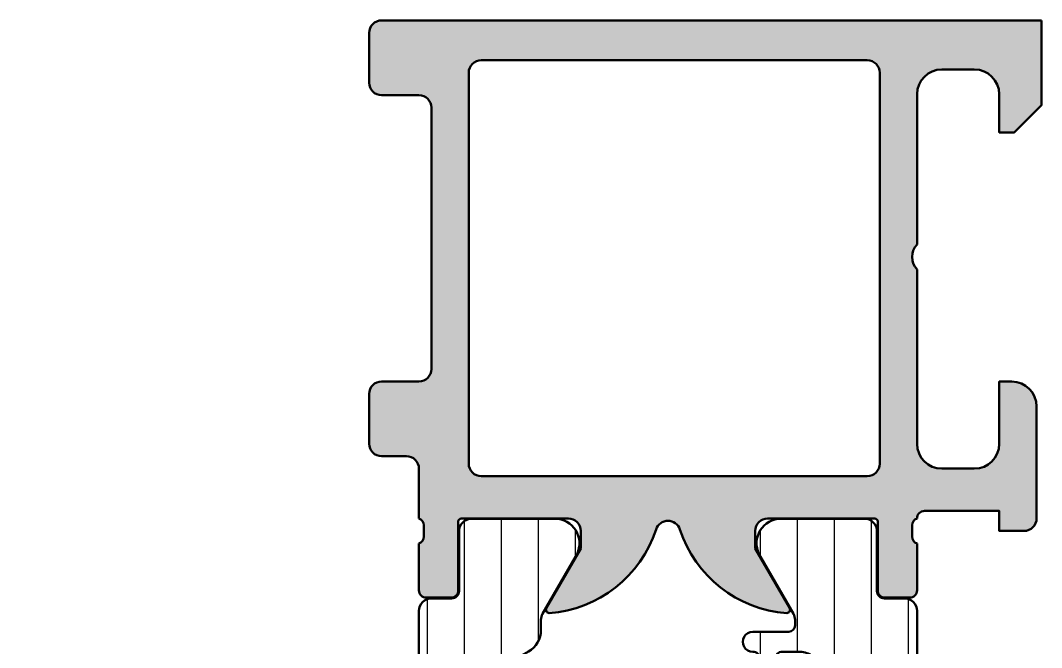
# Model space of a CAD drawing. Extents: x 0 to 81.5, y 0 to 75.
# Drawn here: x 0 to 41, y 49.82 to 75 of the extents above; entities that cross this region are included whole.
import ezdxf

# ---------------------------------------------------------------- set-up
doc = ezdxf.new("R2010")
doc.units = 0
for name, color, linetype, lineweight in [('0S-Alu contour', 7, 'Continuous', 50), ('0S-Alu hatch', 252, 'Continuous', 25), ('0S-Plastic contour', 254, 'Continuous', 50), ('0S-Plastic hatch', 253, 'Continuous', 25)]:
    doc.layers.add(name, color=color, linetype=linetype, lineweight=lineweight)
pattern_1 = [(90, (0, 0), (-1.4859, 0), [])]

# ---------------------------------------------------------------- blocks, each defined once
blk = doc.blocks.new('284027__71BFD423_DC43_42FE_973F_FAC1657CCD29___94E26A20_449A_4A90_809F_CA41A7E87CE7_')
at = {"layer": '0S-Plastic hatch'}
h = blk.add_hatch(dxfattribs=at)
h.set_pattern_fill('ANSI31', color=256, scale=0.4680000000000001, angle=45, style=0)
h.set_pattern_definition(pattern_1)
edge = h.paths.add_edge_path()
edge.add_ellipse((16.49999430309341, 51.28973680407328), major_axis=(-0.5000000000015561, 0), ratio=1, start_angle=269.99999999991775, end_angle=360, ccw=False)
edge.add_line((16.49999430309413, 51.78973680407484), (17.31037482215493, 51.78973680407404))
edge.add_arc((17.31037482215535, 52.08973680407424), 0.3000000000002103, 269.9999999999186, 360)
edge.add_line((17.61037482215556, 52.08973680407424), (17.6100401928486, 54.48973518701035))
edge.add_ellipse((18.11003617028777, 54.48973782663514), major_axis=(-0.4999959774461411, 0), ratio=1, start_angle=-90.00030248123181, end_angle=0.0003024817733034979, ccw=False)
edge.add_line((18.11003880991325, 54.98973380407432), (21.58658030801257, 54.98973380407455))
edge.add_ellipse((21.44426965902042, 53.99991572935115), major_axis=(-0.9999960709251295, 0), ratio=1, start_angle=147.2729839001375, end_angle=261.8183919480593, ccw=False)
edge.add_line((22.28552230801211, 53.45928080407333), (20.96700545505314, 51.17554231108255))
edge.add_arc((21.40001817177035, 50.92554233678917), 0.4999999999855046, 150.0000034005143, 179.9988249444108)
edge.add_line((20.90001817189, 50.92555259108364), (20.9000099103248, 50.52271815183002))
edge.add_ellipse((19.90000991053467, 50.52273866041705), major_axis=(-1.000000000000428, 0), ratio=1, start_angle=119.995046105467, end_angle=179.9988249444108, ccw=False)
edge.add_line((20.39993503057644, 49.65667002898413), (18.70011516908812, 48.67547452384593))
edge.add_arc((19.20004028912959, 47.80940589241405), 0.9999999999993919, 119.9950461054812, 180.0006414886115)
edge.add_line((18.20004028919288, 47.80939469632566), (18.20004945786036, 23.44980231028245))
edge.add_ellipse((17.70027228166009, 23.44958422246219), major_axis=(-0.4997772237837692, 0), ratio=1, start_angle=89.97499783610402, end_angle=180.0250021639114, ccw=False)
edge.add_line((17.70005419383983, 22.94980704626192), (4.894460984450461, 22.94980704626238))
edge.add_arc((4.894460984450795, 22.44980704626303), 0.4999999999993534, 90.00000000003828, 209.9999965994353)
edge.add_line((4.461448267721373, 22.19980707196311), (6.285523484908253, 19.04041568591054))
edge.add_ellipse((5.444270835917182, 18.49978076063324), major_axis=(-0.9999960709243232, 0), ratio=1, start_angle=98.18160805191161, end_angle=212.7270160998563, ccw=False)
edge.add_line((5.58658148490872, 17.50996268591058), (2.110039986810306, 17.50996268591012))
edge.add_ellipse((2.110037347184201, 18.00995866334957), major_axis=(-0.4999959774464182, 0), ratio=1, start_angle=-0.00030248056850723515, end_angle=90.00030248130417, ccw=False)
edge.add_line((1.610041369744749, 18.00996130296926), (1.610373320141434, 20.40995968591056))
edge.add_arc((1.310373320141906, 20.40995968591031), 0.2999999999995282, 0, 90.00000000003801)
edge.add_line((1.310373320141707, 20.70995968590984), (0.5000725043867078, 20.70995968591075))
edge.add_ellipse((0.500072504386481, 21.20995968591007), major_axis=(-0.4999999999993179, 0), ratio=1, start_angle=0, end_angle=90.00000000002598, ccw=False)
edge.add_line((7.25043871626e-05, 21.20995968591007), (-9.59334608979e-05, 34.99979926069085))
edge.add_ellipse((0.4999616135502573, 34.9997964616621), major_axis=(-0.5000575470189887, 0), ratio=1, start_angle=270.00021143856617, end_angle=359.9996792923423, ccw=False)
edge.add_line((0.4999597681883188, 35.49985400867768), (0.9999597681883187, 35.49985400867678))
edge.add_line((0.9999597681883187, 35.49985400867678), (0.9998987330307045, 34.4999159975078))
edge.add_line((0.9998987330307045, 34.4999159975078), (2.499959768188318, 34.4999159975078))
edge.add_arc((2.499908351187166, 35.49996741961785), 1.00005142343184, 270.0029458256781, 359.9935023658844)
edge.add_line((3.499959768188316, 35.49985400867751), (3.499959768188318, 39.49985400867723))
edge.add_arc((2.499902028207884, 39.49985730551447), 1.000057739985868, 359.9998111152431, 449.9966919338177)
edge.add_line((2.499959768188318, 40.49991504383347), (0.9999597681887735, 40.49991504383348))
edge.add_line((0.9999597681887735, 40.49991504383348), (0.9999597681883187, 39.49985400867678))
edge.add_line((0.9999597681883187, 39.49985400867678), (0.4999597681883188, 39.49985400867723))
edge.add_ellipse((0.4998551930059404, 39.99974943349485), major_axis=(-0.4998954357558798, 0), ratio=1, start_angle=-0.011985939958719882, end_angle=90.011985939873, ccw=False)
edge.add_line((-4.02318116812e-05, 39.99985400867771), (7.59946217386e-05, 40.99747767163734))
edge.add_ellipse((0.5000796977534555, 40.99984472992042), major_axis=(-0.5000093060237436, 0), ratio=1, start_angle=-90.01379760691151, end_angle=0.2712408637735848, ccw=False)
edge.add_line((0.5002001068280606, 41.49985402144609), (9.000198390930336, 41.49973195028775))
edge.add_ellipse((9.000164492553488, 40.99982012375636), major_axis=(-0.4999118276806981, 0), ratio=1, start_angle=180.0038851533345, end_angle=269.99611484701956, ccw=False)
edge.add_line((9.500076319084881, 40.99985402213548), (9.500076319083973, 40.49985402213389))
edge.add_line((9.500076319083973, 40.49985402213389), (8.50012209545207, 40.49991505729036))
edge.add_line((8.50012209545207, 40.49991505729036), (8.500106836662098, 38.99985402213502))
edge.add_arc((9.500163633822194, 38.99991081831205), 1.000056798772906, 180.0032539963815, 269.9958717327014)
edge.add_line((9.500091577873034, 37.99985402213503), (14.99995043407511, 37.99985402213503))
edge.add_arc((15.00000802664984, 38.99985746306403), 1.000003442587453, 269.9967001998953, 359.9998028503727)
edge.add_line((16.00001146923137, 38.99985402214207), (16.00002164134344, 39.49983367708347))
edge.add_arc((15.00002164155091, 39.49985402213554), 0.9999999999994855, 359.9988343144164, 450.0000000000063)
edge.add_line((15.0000216415508, 40.49985402213502), (13.50006106029491, 40.49985402213502))
edge.add_line((13.50006106029491, 40.49985402213502), (13.50009157787349, 40.99985402213582))
edge.add_ellipse((13.99996348306901, 40.99998211693949), major_axis=(-0.4998719216080076, 0), ratio=1, start_angle=-90.01468234438647, end_angle=0.014682344392099367, ccw=False)
edge.add_line((14.00009157787258, 41.49985402213502), (15.00004198680858, 41.49985402213502))
edge.add_arc((15.00004198680847, 42.49981437178592), 0.9999603496509053, 270.0000000000065, 360)
edge.add_line((16.00000233645937, 42.49981437178592), (15.99999430309185, 51.28973680407327))
edge = h.paths.add_edge_path()
edge.add_line((8.937532381860592, 31.41495550382655), (5.353574193937902, 34.99891369174913))
edge.add_arc((5.000020803344611, 34.6453603011558), 0.5000000000000443, 45.0000000000023, 180)
edge.add_line((4.500020803344566, 34.6453603011558), (4.500020803344568, 33.99991599750734))
edge.add_ellipse((4.000020803344554, 33.99991599750736), major_axis=(-0.5000000000000142, 0), ratio=1, start_angle=90.00000000000159, end_angle=180, ccw=False)
edge.add_line((4.000020803344568, 33.49991599750735), (1.500016302435824, 33.49991599750735))
edge.add_arc((1.50001630243527, 32.9999159975069), 0.5000000000004406, 89.99999999993649, 179.9994864099101)
edge.add_line((1.000016302454917, 32.99992047942594), (0.9999149319526168, 23.97734367149013))
edge.add_arc((1.499914931921189, 23.97733805388754), 0.5000000000001302, 179.9993562705234, 315.0000000000041)
edge.add_line((1.85346832251458, 23.6237846632942), (8.937532381860592, 30.70784872263999))
edge.add_arc((8.583978991267315, 31.06140211323327), 0.500000000000004, 315, 405)
edge = h.paths.add_edge_path()
edge.add_ellipse((8.99996070773257, 38.49155535908734), major_axis=(-1.499978052517668, 0), ratio=1, start_angle=-0.0022499807770941516, end_angle=84.00050057308198, ccw=False)
edge.add_line((7.499982656371457, 38.49161426258446), (7.499990285766443, 40.04593555164598))
edge.add_arc((7.002027991310114, 39.99968801349931), 0.5001052704029818, 5.306043008198492, 89.98525285437628)
edge.add_line((7.002156711527049, 40.49979326733688), (5.00004559887634, 40.49989215564943))
edge.add_arc((5.000020902861486, 39.99989205674241), 0.5000000995169231, 89.9971700457182, 179.9999886734126)
edge.add_line((4.500020803344573, 39.99989215558554), (4.500020803344568, 37.47962861951527))
edge.add_arc((5.000020803344739, 37.4796286195151), 0.5000000000001706, 180, 224.9999999999821)
edge.add_line((4.646467412751235, 37.12607522892182), (9.647559755499742, 32.12498288181979))
edge.add_arc((10.00111314609307, 32.47853627241314), 0.5000000000000945, 225.0000000000011, 314.9999999999988)
edge.add_line((10.35466653668641, 32.12498288181979), (14.37592324214915, 36.14623958292856))
edge.add_arc((14.0223698515559, 36.49979297352181), 0.4999999999999664, 315.0000000000003, 450.0000000000091)
edge.add_line((14.02236985155582, 36.99979297352177), (8.843183339965206, 36.99979297352098))
edge = h.paths.add_edge_path()
edge.add_line((16.34646762273064, 36.6967292075239), (11.06469391903351, 31.41495550911503))
edge.add_arc((11.41824730962679, 31.06140211852176), 0.500000000000004, 135, 225)
edge.add_line((11.06469391903351, 30.70784872792848), (16.3464492966757, 25.42609334499815))
edge.add_arc((16.70000268726892, 25.77964673559141), 0.4999999999999513, 225.0000000000026, 359.9999006022656)
edge.add_line((17.20000268726812, 25.77964586818254), (17.20002101332352, 36.34317494950955))
edge.add_arc((16.70002101332409, 36.34317581693056), 0.5000000000001804, 359.9999006022656, 495.0000000000082)
edge = h.paths.add_edge_path()
edge.add_arc((10.00111315577078, 29.64426795405353), 0.4999999999997629, 45, 135)
edge.add_line((9.647559765177675, 29.99782134464664), (4.403018540513812, 24.75328012530662))
edge.add_arc((4.75657193110711, 24.39972673471332), 0.5000000000000342, 135, 270.0000000000041)
edge.add_line((4.756571931107146, 23.89972673471328), (15.24565436978605, 23.89972673471419))
edge.add_arc((15.24565436978607, 24.39972673471419), 0.4999999999999929, 269.999999999998, 404.9999999999928)
edge.add_line((15.59920776037938, 24.75328012530741), (10.35466654636389, 29.99782134464664))
at = {"layer": '0S-Alu contour', "color": 7}
for points in [[(7.002156711527049, 40.49979326733688), (5.00004559887634, 40.49989215564943)], [(4.500020803344573, 39.99989215558554), (4.500020803344568, 37.47962861951527)], [(7.499982656371457, 38.49161426258446), (7.499990285766443, 40.04593555164598)], [(4.646467412751235, 37.12607522892182), (9.647559755499742, 32.12498288181979)], [(14.02236985155582, 36.99979297352177), (8.843183339965206, 36.99979297352098)], [(16.34646762273064, 36.6967292075239), (11.06469391903351, 31.41495550911503)], [(10.35466653668641, 32.12498288181979), (14.37592324214915, 36.14623958292856)], [(17.20000268726812, 25.77964586818254), (17.20002101332352, 36.34317494950955)], [(8.937532381860592, 31.41495550382655), (5.353574193937902, 34.99891369174913)], [(4.500020803344566, 34.6453603011558), (4.500020803344568, 33.99991599750734)], [(4.000020803344568, 33.49991599750735), (1.500016302435824, 33.49991599750735)], [(1.000016302454917, 32.99992047942594), (0.9999149319526168, 23.97734367149013)], [(1.85346832251458, 23.6237846632942), (8.937532381860592, 30.70784872263999)], [(11.06469391903351, 30.70784872792848), (16.3464492966757, 25.42609334499815)], [(9.647559765177675, 29.99782134464664), (4.403018540513812, 24.75328012530662)], [(15.59920776037938, 24.75328012530741), (10.35466654636389, 29.99782134464664)], [(4.756571931107146, 23.89972673471328), (15.24565436978605, 23.89972673471419)]]:
    blk.add_lwpolyline(points, dxfattribs=at)
for centre, radius, start, end in [((5.000020902861486, 39.99989205674241), 0.5000000995169231, 89.9971700457182, 179.9999886734126), ((7.002027991310114, 39.99968801349931), 0.5001052704029818, 5.306043008198492, 89.98525285437628), ((5.000020803344739, 37.4796286195151), 0.5000000000001706, 180, 224.9999999999821), ((14.0223698515559, 36.49979297352181), 0.4999999999999664, 315.0000000000003, 90.00000000000914), ((16.70002101332409, 36.34317581693056), 0.5000000000001804, 359.9999006022656, 135.0000000000083), ((5.000020803344611, 34.6453603011558), 0.5000000000000443, 45.0000000000023, 180), ((1.50001630243527, 32.9999159975069), 0.5000000000004406, 89.99999999993649, 179.9994864099101), ((10.00111314609307, 32.47853627241314), 0.5000000000000945, 225.0000000000011, 314.9999999999988), ((8.583978991267315, 31.06140211323327), 0.500000000000004, 315, 45), ((11.41824730962679, 31.06140211852176), 0.500000000000004, 135, 225), ((10.00111315577078, 29.64426795405353), 0.4999999999997629, 45, 135), ((16.70000268726892, 25.77964673559141), 0.4999999999999513, 225.0000000000026, 359.9999006022656), ((4.75657193110711, 24.39972673471332), 0.5000000000000342, 135, 270.0000000000041), ((15.24565436978607, 24.39972673471419), 0.4999999999999929, 269.999999999998, 44.9999999999928), ((1.499914931921189, 23.97733805388754), 0.5000000000001302, 179.9993562705234, 315.0000000000041)]:
    blk.add_arc(centre, radius, start, end, dxfattribs=at)
at = {"layer": '0S-Alu contour', "color": 7, "extrusion": (0, 0, -1)}
for centre, radius, start, end in [((-8.99996070773257, 38.49155535908734), 1.499978052517668, 275.999499426918, 0.0022499807770026), ((-4.000020803344554, 33.99991599750736), 0.5000000000000142, 180, 269.9999999999984)]:
    blk.add_arc(centre, radius, start, end, dxfattribs=at)
at = {"layer": '0S-Plastic contour', "color": 7}
for points in [[(18.11003880991325, 54.98973380407432), (21.58658030801257, 54.98973380407455)], [(17.61037482215556, 52.08973680407424), (17.6100401928486, 54.48973518701035)], [(22.28552230801211, 53.45928080407333), (20.96700545505314, 51.17554231108255)], [(16.49999430309413, 51.78973680407484), (17.31037482215493, 51.78973680407404)], [(16.00000233645937, 42.49981437178592), (15.99999430309185, 51.28973680407327)], [(20.90001817189, 50.92555259108364), (20.9000099103248, 50.52271815183002)], [(20.39993503057644, 49.65667002898413), (18.70011516908812, 48.67547452384593)], [(18.20004028919288, 47.80939469632566), (18.20004945786036, 23.44980231028245)], [(0.5002001068280606, 41.49985402144609), (9.000198390930336, 41.49973195028775)], [(14.00009157787258, 41.49985402213502), (15.00004198680858, 41.49985402213502)], [(-4.02318116812e-05, 39.99985400867771), (7.59946217386e-05, 40.99747767163734)], [(9.500076319084881, 40.99985402213548), (9.500076319083973, 40.49985402213389), (8.50012209545207, 40.49991505729036), (8.500106836662098, 38.99985402213502)], [(15.0000216415508, 40.49985402213502), (13.50006106029491, 40.49985402213502), (13.50009157787349, 40.99985402213582)], [(2.499959768188318, 40.49991504383347), (0.9999597681887735, 40.49991504383348), (0.9999597681883187, 39.49985400867678), (0.4999597681883188, 39.49985400867723)], [(3.499959768188316, 35.49985400867751), (3.499959768188318, 39.49985400867723)], [(16.00001146923137, 38.99985402214207), (16.00002164134344, 39.49983367708347)], [(9.500091577873034, 37.99985402213503), (14.99995043407511, 37.99985402213503)], [(0.4999597681883188, 35.49985400867768), (0.9999597681883187, 35.49985400867678), (0.9998987330307045, 34.4999159975078), (2.499959768188318, 34.4999159975078)], [(7.25043871626e-05, 21.20995968591007), (-9.59334608979e-05, 34.99979926069085)], [(17.70005419383983, 22.94980704626192), (4.894460984450461, 22.94980704626238)], [(4.461448267721373, 22.19980707196311), (6.285523484908253, 19.04041568591054)], [(1.310373320141707, 20.70995968590984), (0.5000725043867078, 20.70995968591075)], [(1.610041369744749, 18.00996130296926), (1.610373320141434, 20.40995968591056)], [(5.58658148490872, 17.50996268591058), (2.110039986810306, 17.50996268591012)]]:
    blk.add_lwpolyline(points, dxfattribs=at)
at = {"layer": '0S-Plastic contour', "color": 7, "extrusion": (0, 0, -1)}
for centre, radius, start, end in [((-18.11003617028777, 54.48973782663514), 0.4999959774461411, 359.9996975182267, 90.00030248123188), ((-21.44426965902042, 53.99991572935115), 0.9999960709251295, 98.18160805194071, 212.7270160998625), ((-16.49999430309341, 51.28973680407328), 0.5000000000015561, 0, 90.00000000008224), ((-19.90000991053467, 50.52273866041705), 1.000000000000428, 180.0011750555892, 240.0049538945331), ((-0.5000796977534555, 40.99984472992042), 0.5000093060237436, 359.7287591362264, 90.01379760691157), ((-9.000164492553488, 40.99982012375636), 0.4999118276806981, 90.00388515298043, 179.9961148466655), ((-13.99996348306901, 40.99998211693949), 0.4998719216080076, 359.9853176556079, 90.01468234438657), ((-0.4998551930059404, 39.99974943349485), 0.4998954357558798, 269.988014060127, 0.0119859399586576), ((-0.4999616135502573, 34.9997964616621), 0.5000575470189887, 0.000320707657699, 89.99978856143382), ((-17.70027228166009, 23.44958422246219), 0.4997772237837692, 179.9749978360886, 270.025002163896), ((-0.500072504386481, 21.20995968591007), 0.4999999999993179, 269.999999999974, 0), ((-5.444270835917182, 18.49978076063324), 0.9999960709243232, 147.2729839001437, 261.8183919480884), ((-2.110037347184201, 18.00995866334957), 0.4999959774464182, 269.9996975186958, 0.0003024805683979)]:
    blk.add_arc(centre, radius, start, end, dxfattribs=at)
at = {"layer": '0S-Plastic contour', "color": 7}
for centre, radius, start, end in [((17.31037482215535, 52.08973680407424), 0.3000000000002103, 269.9999999999186, 0), ((21.40001817177035, 50.92554233678917), 0.4999999999855046, 150.0000034005143, 179.9988249444108), ((19.20004028912959, 47.80940589241405), 0.9999999999993919, 119.9950461054812, 180.0006414886115), ((15.00004198680847, 42.49981437178592), 0.9999603496509053, 270.0000000000065, 0), ((2.499902028207884, 39.49985730551447), 1.000057739985868, 359.9998111152431, 89.99669193381781), ((15.00002164155091, 39.49985402213554), 0.9999999999994855, 359.9988343144164, 90.0000000000063), ((9.500163633822194, 38.99991081831205), 1.000056798772906, 180.0032539963815, 269.9958717327014), ((15.00000802664984, 38.99985746306403), 1.000003442587453, 269.9967001998953, 359.9998028503727), ((2.499908351187166, 35.49996741961785), 1.00005142343184, 270.0029458256781, 359.9935023658844), ((4.894460984450795, 22.44980704626303), 0.4999999999993534, 90.00000000003828, 209.9999965994353), ((1.310373320141906, 20.40995968591031), 0.2999999999995282, 0, 90.00000000003801)]:
    blk.add_arc(centre, radius, start, end, dxfattribs=at)
blk = doc.blocks.new('357830__753FE8CE_A828_46EB_91C0_2AA9332DD4AA_')
at = {"layer": '0S-Alu hatch'}
h = blk.add_hatch(color=256, dxfattribs=at)
edge = h.paths.add_edge_path()
edge.add_line((41, 75), (14.49999237060547, 75))
edge.add_arc((14.49986000181642, 74.50023918031248), 0.4997608372174051, 89.98482439504002, 180.0151756049599)
edge.add_line((14.0000991821289, 74.50010681152344), (14.0000991821289, 72.50010681152342))
edge.add_arc((14.50007865446134, 72.50008628385586), 0.4999794727538366, 179.9976476058527, 270.0023523940126)
edge.add_line((14.50009918212896, 72.00010681152344), (16.0000991821289, 72.00010681152344))
edge.add_ellipse((16.00009918212891, 71.50010681152344), major_axis=(-0.5, 0), ratio=1, start_angle=180, end_angle=270.0000000000004, ccw=False)
edge.add_line((16.5000991821289, 71.50010681152344), (16.5000991821289, 61.0001220703125))
edge.add_ellipse((16.00009918212891, 61.00012207031249), major_axis=(-0.4999999999999965, 0), ratio=1, start_angle=89.9999999999996, end_angle=180, ccw=False)
edge.add_line((16.0000991821289, 60.5001220703125), (14.5000991821289, 60.5001220703125))
edge.add_arc((14.50010485310491, 60.00011639933649), 0.5000056710081612, 90.00064983861078, 179.9993501627087)
edge.add_line((14.0000991821289, 60.00012207031077), (14.0000991821289, 58.0001220703125))
edge.add_arc((14.50007358941032, 58.00009647759392), 0.4999744079364382, 179.9970671403861, 270.0029328596394)
edge.add_line((14.50009918212891, 57.50012207031249), (15.49999237060547, 57.5001220703125))
edge.add_ellipse((15.49999237060547, 57.0001220703125), major_axis=(-0.4999999999999929, 0), ratio=1, start_angle=180, end_angle=270.0000000000004, ccw=False)
edge.add_line((15.99999237060547, 57.0001220703125), (15.99999237060547, 55.00007629394531))
edge.add_ellipse((15.92115592406241, 54.73255570195215), major_axis=(-0.2788950563274783, 0), ratio=1, start_angle=178.8354106259032, end_angle=253.5801235805083, ccw=False)
edge.add_line((16.19999337060551, 54.72688729395378), (16.19999337060545, 54.27329329395377))
edge.add_ellipse((15.92112527496232, 54.26763263447671), major_axis=(-0.2789255417371166, 0), ratio=1, start_angle=106.42459455535229, end_angle=181.1628700728853, ccw=False)
edge.add_line((15.99999237060547, 54.0000892939538), (15.99999237060547, 52.12007829394531))
edge.add_arc((16.29999237060548, 52.12007829394532), 0.3000000000000185, 180, 269.9999999999986)
edge.add_line((16.29999237060548, 51.8200782939453), (17.27996668964829, 51.8200782939453))
edge.add_arc((17.27996668964829, 52.12007829394531), 0.3000000000000114, 270, 360)
edge.add_line((17.5799666896483, 52.12007829394531), (17.57996668964824, 54.88007629394525))
edge.add_ellipse((17.69995488885854, 54.88007629394525), major_axis=(-0.1199881992102973, 0), ratio=1, start_angle=270, end_angle=360, ccw=False)
edge.add_line((17.69995488885854, 55.00006449315555), (22.00015258789063, 55.00021362304687))
edge.add_ellipse((22.00016546946681, 54.50022650462305), major_axis=(-0.4999871185897568, 0), ratio=1, start_angle=179.9985238421549, end_angle=270.0014761579272, ccw=False)
edge.add_line((22.50015258789062, 54.50021362304759), (22.50015258789062, 53.80021667480469))
edge.add_line((22.50015258789062, 53.80021667480469), (21.11190795898437, 51.39569091796875))
edge.add_arc((21.23887267204619, 51.33900942728527), 0.139042546542309, 155.9423438028752, 266.6072913620279)
edge.add_arc((20.86699244654214, 56.08815502027688), 4.901453208299323, 274.2548350451918, 341.8662315936081)
edge.add_ellipse((26.00016877898476, 54.40702519141237), major_axis=(-0.4999999999999992, 0), ratio=1, start_angle=198.1228570095801, end_angle=341.8662315936108, ccw=False)
edge.add_arc((31.13252757555772, 56.08680510239975), 4.900256231524271, 198.1228570095794, 265.7518087041855)
edge.add_arc((30.76131543717107, 51.33880392011438), 0.139034669061317, 273.3876858798407, 384.0554427869458)
edge.add_line((30.88827514648437, 51.39547729492186), (29.50003051757813, 53.80000305175781))
edge.add_line((29.50003051757813, 53.80000305175781), (29.50003051757813, 54.5))
edge.add_ellipse((30.00000998991053, 54.50002052766759), major_axis=(-0.4999794727538119, 0), ratio=1, start_angle=-90.00235239400888, end_angle=0.00235239414729449, ccw=False)
edge.add_line((30.00003051757813, 55), (34.3000283718797, 55))
edge.add_ellipse((34.30002837187974, 54.88000269093456), major_axis=(-0.1199973090654396, 0), ratio=1, start_angle=180, end_angle=270.00000000001353, ccw=False)
edge.add_line((34.42002568094518, 54.88000269093456), (34.42002568094518, 52.12000469093459))
edge.add_arc((34.72002568094516, 52.12000469093457), 0.2999999999999829, 180, 269.9999999999945)
edge.add_line((34.72002568094513, 51.82000469093458), (35.69999999998799, 51.82000469093458))
edge.add_arc((35.69999999998797, 52.12000469093457), 0.2999999999999829, 270.0000000000054, 360)
edge.add_line((35.99999999998795, 52.12000469093457), (35.99999999998795, 54.00001569094309))
edge.add_ellipse((36.0788670956311, 54.26755903146606), major_axis=(-0.2789255417371724, 0), ratio=1, start_angle=-1.1628700728853119, end_angle=73.57540544465098, ccw=False)
edge.add_line((35.79999899998791, 54.27321969094311), (35.79999899998796, 54.72681369094306))
edge.add_ellipse((36.07882619434913, 54.73248189052774), major_axis=(-0.2788848020273777, 0), ratio=1, start_angle=-73.58012358050189, end_angle=1.1645893741024906, ccw=False)
edge.add_ellipse((36.30000036075728, 54.99999533743301), major_axis=(-0.3000077143368681, 0), ratio=1, start_angle=-90.00051393002968, end_angle=0.0005139306048249637, ccw=False)
edge.add_line((36.30000305175781, 55.30000305175781), (39.30001831054688, 55.30000305175781))
edge.add_line((39.30001831054688, 55.30000305175781), (39.30001831054688, 54.5))
edge.add_line((39.30001831054688, 54.5), (40.30001831054687, 54.5))
edge.add_arc((40.30002863065745, 54.99998967988948), 0.4999896799959879, 269.9988173780304, 360.0011826222799)
edge.add_line((40.80001831054693, 55.00000000000007), (40.80001831054687, 59.5))
edge.add_arc((39.79999848739905, 59.49998017685217), 1.000019823344305, 0.0011357606123724, 89.99886423980752)
edge.add_line((39.80001831054688, 60.5), (39.30001831054688, 60.5))
edge.add_line((39.30001831054688, 60.5), (39.30001831054688, 58))
edge.add_ellipse((38.29997292469338, 58.0000453858535), major_axis=(-1.000045386883387, 0), ratio=1, start_angle=90.00260029983627, end_angle=179.9973997002186, ccw=False)
edge.add_line((38.30001831054687, 57), (37, 57))
edge.add_ellipse((37.00005250076833, 58.00005250076833), major_axis=(-1.000052502146426, 0), ratio=1, start_angle=0.00300791447108395, end_angle=89.99699208547389, ccw=False)
edge.add_line((36, 58.00000000000096), (36, 65))
edge.add_ellipse((36.52512175395993, 65.5), major_axis=(-0.725088171522571, 0), ratio=1, start_angle=-43.596183881364425, end_angle=43.59618388136448, ccw=False)
edge.add_line((36, 66), (36, 72.03408813476562))
edge.add_ellipse((37.00005250076833, 72.03403563399729), major_axis=(-1.000052502146426, 0), ratio=1, start_angle=270.0030079145261, end_angle=359.99699208552886, ccw=False)
edge.add_line((37, 73.03408813476562), (38.30001831054687, 73.03408813476562))
edge.add_ellipse((38.29997292469334, 72.0340427489121), major_axis=(-1.000045386883416, 0), ratio=1, start_angle=180.0026002997815, end_angle=269.9973997001616, ccw=False)
edge.add_line((39.30001831054688, 72.03408813476463), (39.30001831054693, 70.5))
edge.add_line((39.30001831054693, 70.5), (39.9000244140625, 70.5))
edge.add_line((39.9000244140625, 70.5), (41, 71.60000610351562))
edge.add_line((41, 71.60000610351562), (41, 75))
edge = h.paths.add_edge_path()
edge.add_line((18.49998474121093, 73.39999389648438), (34.00000762939453, 73.39999389648438))
edge.add_ellipse((34.00001794950508, 72.90000421659492), major_axis=(-0.4999896799959666, 0), ratio=1, start_angle=179.9988173777202, end_angle=270.00118262196634, ccw=False)
edge.add_line((34.50000762939453, 72.89999389648438), (34.50000762939453, 57.20001220703045))
edge.add_ellipse((33.99999181493646, 57.20002802148932), major_axis=(-0.5000158147081559, 0), ratio=1, start_angle=90.00181214608818, end_angle=179.9981878538209, ccw=False)
edge.add_line((34.00000762939453, 56.70001220703125), (18.49998474121093, 56.70001220703125))
edge.add_ellipse((18.50000055566901, 57.20002802148933), major_axis=(-0.500015814708163, 0), ratio=1, start_angle=0.00181214617907699, end_angle=89.99818785391102, ccw=False)
edge.add_line((17.99998474121094, 57.20001220703125), (17.99998474121094, 72.89999389648433))
edge.add_ellipse((18.49997442110039, 72.90000421659492), major_axis=(-0.4999896799959595, 0), ratio=1, start_angle=-90.00118262196588, end_angle=0.0011826222798845265, ccw=False)
at = {"layer": '0S-Alu contour', "color": 7}
for points in [[(41, 75), (14.49999237060547, 75)], [(39.30001831054688, 72.03408813476463), (39.30001831054693, 70.5), (39.9000244140625, 70.5), (41, 71.60000610351562), (41, 75)], [(14.0000991821289, 74.50010681152344), (14.0000991821289, 72.50010681152342)], [(18.49998474121093, 73.39999389648438), (34.00000762939453, 73.39999389648438)], [(37, 73.03408813476562), (38.30001831054687, 73.03408813476562)], [(17.99998474121094, 57.20001220703125), (17.99998474121094, 72.89999389648433)], [(34.50000762939453, 72.89999389648438), (34.50000762939453, 57.20001220703045)], [(14.50009918212896, 72.00010681152344), (16.0000991821289, 72.00010681152344)], [(36, 66), (36, 72.03408813476562)], [(16.5000991821289, 71.50010681152344), (16.5000991821289, 61.0001220703125)], [(36, 58.00000000000096), (36, 65)], [(16.0000991821289, 60.5001220703125), (14.5000991821289, 60.5001220703125)], [(39.80001831054688, 60.5), (39.30001831054688, 60.5), (39.30001831054688, 58)], [(14.0000991821289, 60.00012207031077), (14.0000991821289, 58.0001220703125)], [(40.80001831054693, 55.00000000000007), (40.80001831054687, 59.5)], [(14.50009918212891, 57.50012207031249), (15.49999237060547, 57.5001220703125)], [(15.99999237060547, 57.0001220703125), (15.99999237060547, 55.00007629394531)], [(38.30001831054687, 57), (37, 57)], [(34.00000762939453, 56.70001220703125), (18.49998474121093, 56.70001220703125)], [(17.69995488885854, 55.00006449315555), (22.00015258789063, 55.00021362304687)], [(30.00003051757813, 55), (34.3000283718797, 55)], [(36.30000305175781, 55.30000305175781), (39.30001831054688, 55.30000305175781), (39.30001831054688, 54.5), (40.30001831054687, 54.5)], [(16.19999337060551, 54.72688729395378), (16.19999337060545, 54.27329329395377)], [(17.5799666896483, 52.12007829394531), (17.57996668964824, 54.88007629394525)], [(34.42002568094518, 54.88000269093456), (34.42002568094518, 52.12000469093459)], [(35.79999899998791, 54.27321969094311), (35.79999899998796, 54.72681369094306)], [(22.50015258789062, 54.50021362304759), (22.50015258789062, 53.80021667480469), (21.11190795898437, 51.39569091796875)], [(30.88827514648437, 51.39547729492186), (29.50003051757813, 53.80000305175781), (29.50003051757813, 54.5)], [(15.99999237060547, 54.0000892939538), (15.99999237060547, 52.12007829394531)], [(35.99999999998795, 52.12000469093457), (35.99999999998795, 54.00001569094309)], [(16.29999237060548, 51.8200782939453), (17.27996668964829, 51.8200782939453)], [(34.72002568094513, 51.82000469093458), (35.69999999998799, 51.82000469093458)]]:
    blk.add_lwpolyline(points, dxfattribs=at)
for centre, radius, start, end in [((14.49986000181642, 74.50023918031248), 0.4997608372174051, 89.98482439504002, 180.0151756049599), ((14.50007865446134, 72.50008628385586), 0.4999794727538366, 179.9976476058527, 270.0023523940126), ((14.50010485310491, 60.00011639933649), 0.5000056710081612, 90.00064983861078, 179.9993501627087), ((39.79999848739905, 59.49998017685217), 1.000019823344305, 0.0011357606123724, 89.99886423980752), ((14.50007358941032, 58.00009647759392), 0.4999744079364382, 179.9970671403861, 270.0029328596394), ((40.30002863065745, 54.99998967988948), 0.4999896799959879, 269.9988173780304, 0.0011826222798784), ((20.86699244654214, 56.08815502027688), 4.901453208299323, 274.2548350451918, 341.8662315936081), ((31.13252757555772, 56.08680510239975), 4.900256231524271, 198.1228570095794, 265.7518087041855), ((16.29999237060548, 52.12007829394532), 0.3000000000000185, 180, 269.9999999999986), ((17.27996668964829, 52.12007829394531), 0.3000000000000114, 270, 0), ((34.72002568094516, 52.12000469093457), 0.2999999999999829, 180, 269.9999999999945), ((35.69999999998797, 52.12000469093457), 0.2999999999999829, 270.0000000000054, 0), ((21.23887267204619, 51.33900942728527), 0.139042546542309, 155.9423438028752, 266.6072913620279), ((30.76131543717107, 51.33880392011438), 0.139034669061317, 273.3876858798407, 24.05544278694581)]:
    blk.add_arc(centre, radius, start, end, dxfattribs=at)
at = {"layer": '0S-Alu contour', "color": 7, "extrusion": (0, 0, -1)}
for centre, radius, start, end in [((-18.49997442110039, 72.90000421659492), 0.4999896799959595, 359.9988173777201, 90.00118262196595), ((-34.00001794950508, 72.90000421659492), 0.4999896799959666, 89.99881737803364, 180.0011826222798), ((-37.00005250076833, 72.03403563399729), 1.000052502146426, 0.0030079144711719, 89.99699208547388), ((-38.29997292469334, 72.0340427489121), 1.000045386883416, 90.0026002998384, 179.9973997002185), ((-16.00009918212891, 71.50010681152344), 0.5, 89.99999999999959, 180), ((-36.52512175395993, 65.5), 0.725088171522571, 316.4038161186355, 43.59618388136445), ((-16.00009918212891, 61.00012207031249), 0.4999999999999965, 180, 270.0000000000004), ((-37.00005250076833, 58.00005250076833), 1.000052502146426, 270.0030079145261, 359.9969920855289), ((-38.29997292469338, 58.0000453858535), 1.000045386883387, 180.0026002997815, 269.9973997001637), ((-15.49999237060547, 57.0001220703125), 0.4999999999999929, 89.99999999999959, 180), ((-18.50000055566901, 57.20002802148933), 0.500015814708163, 270.001812146089, 359.9981878538209), ((-33.99999181493646, 57.20002802148932), 0.5000158147081559, 180.0018121461791, 269.9981878539118), ((-15.92115592406241, 54.73255570195215), 0.2788950563274783, 106.4198764194917, 181.1645893740969), ((-17.69995488885854, 54.88007629394525), 0.1199881992102973, 0, 90), ((-22.00016546946681, 54.50022650462305), 0.4999871185897568, 89.99852384207279, 180.0014761578452), ((-30.00000998991053, 54.50002052766759), 0.4999794727538119, 359.9976476058527, 90.002352394009), ((-34.30002837187974, 54.88000269093456), 0.1199973090654396, 89.99999999998644, 180), ((-36.07882619434913, 54.73248189052774), 0.2788848020273777, 358.8354106258975, 73.58012358050179), ((-36.30000036075728, 54.99999533743301), 0.3000077143368681, 359.9994860693952, 90.00051393002973), ((-26.00016877898476, 54.40702519141237), 0.4999999999999992, 18.13376840638921, 161.8771429904199), ((-15.92112527496232, 54.26763263447671), 0.2789255417371166, 178.8371299271147, 253.5754054446477), ((-36.0788670956311, 54.26755903146606), 0.2789255417371724, 286.424594555349, 1.162870072885284)]:
    blk.add_arc(centre, radius, start, end, dxfattribs=at)
blk = doc.blocks.new('284027__49687C90_2404_4E28_AAAD_99889629F735___403AAA10_7151_49A0_995D_03E58309768E_')
at = {"layer": '0S-Plastic hatch'}
h = blk.add_hatch(dxfattribs=at)
h.set_pattern_fill('ANSI31', color=256, scale=0.4680000000000001, angle=45, style=0)
h.set_pattern_definition(pattern_1)
edge = h.paths.add_edge_path()
edge.add_arc((35.50000849914801, 51.2900025231696), 0.4999999999999787, 0, 90)
edge.add_line((35.50000849914801, 51.79000252316958), (34.68967448690546, 51.7900025231696))
edge.add_ellipse((34.68967448690547, 52.09000252316961), major_axis=(-0.3000000000000184, 0), ratio=1, start_angle=0, end_angle=89.99999999999869, ccw=False)
edge.add_line((34.38967448690545, 52.09000252316961), (34.39000911621167, 54.49000090610589))
edge.add_arc((33.89001313877304, 54.49000354573097), 0.4999959774456046, 359.9996975182267, 450.0003024811858)
edge.add_line((33.89001049914796, 54.9899995231696), (30.41346900104851, 54.98999952316961))
edge.add_arc((30.55577965003987, 54.00018144844676), 0.9999960709244888, 98.18160805189993, 212.7270160998411)
edge.add_line((29.71452700104851, 53.45954652316958), (31.03304385400716, 51.17580803017958))
edge.add_ellipse((30.60003113727667, 50.92580805588), major_axis=(-0.5000000000001101, 0), ratio=1, start_angle=180.0011750555892, end_angle=209.9999965993402, ccw=False)
edge.add_line((31.10003113717163, 50.92581831017448), (31.10000849914803, 50.69999952318798))
edge.add_ellipse((30.85000849913058, 50.69999952318799), major_axis=(-0.2500000000174545, 0), ratio=1, start_angle=90, end_angle=180, ccw=False)
edge.add_line((30.85000849913058, 50.44999952317053), (29.40000849914796, 50.44999952317054))
edge.add_arc((29.40000849914799, 50.04999952317067), 0.3999999999998707, 90.00000000000406, 270.0000000000041)
edge.add_ellipse((29.40000849914789, 49.34999952317056), major_axis=(-0.3000000000002316, 0), ratio=1, start_angle=180, end_angle=269.9999999999749, ccw=False)
edge.add_line((29.70000849914812, 49.34999952317056), (29.70000849914815, 49.14999952317058))
edge.add_arc((30.00000849914814, 49.1499995231706), 0.2999999999999971, 180, 360)
edge.add_line((30.30000849914814, 49.1499995231706), (30.30000849914814, 49.3499995231706))
edge.add_ellipse((30.60000849914813, 49.34999952317061), major_axis=(-0.2999999999999864, 0), ratio=1, start_angle=270.00000000000205, end_angle=360, ccw=False)
edge.add_line((30.60000849914812, 49.64999952317059), (31.24975076036165, 49.64999952317059))
edge.add_ellipse((31.2497507603618, 48.64999952317003), major_axis=(-1.000000000000554, 0), ratio=1, start_angle=239.9999999994763, end_angle=270.00000000000836, ccw=False)
edge.add_line((31.74975076036999, 49.51602492695038), (33.32381196964171, 48.6072402640355))
edge.add_ellipse((32.82381196963308, 47.74121486025605), major_axis=(-0.9999999999999891, 0), ratio=1, start_angle=182.3903440036597, end_angle=239.999999999429, ccw=False)
edge.add_line((33.82294184280241, 47.78292213229118), (34.20000849914805, 38.74999952316937))
edge.add_line((34.20000849914805, 38.74999952316937), (34.20000849914799, 28.74999952317301))
edge.add_line((34.20000849914799, 28.74999952317301), (33.82294184280242, 19.71707691404755))
edge.add_ellipse((32.82381196963308, 19.75878418608268), major_axis=(-1.000000000000001, 0), ratio=1, start_angle=120.00000000053029, end_angle=177.6096559963406, ccw=False)
edge.add_line((33.32381196964109, 18.89275878230286), (31.74975076036975, 17.98397411938969))
edge.add_ellipse((31.24975076036189, 18.84999952316927), major_axis=(-0.9999999999997193, 0), ratio=1, start_angle=90, end_angle=120.00000000052921, ccw=False)
edge.add_line((31.24975076036189, 17.84999952316955), (30.60000849914813, 17.84999952316956))
edge.add_ellipse((30.60000849914811, 18.14999952316955), major_axis=(-0.2999999999999864, 0), ratio=1, start_angle=0, end_angle=90.00000000000341, ccw=False)
edge.add_line((30.30000849914812, 18.14999952316955), (30.30000849914811, 18.34999952316958))
edge.add_arc((30.00000849914813, 18.34999952316958), 0.2999999999999829, 0, 180)
edge.add_line((29.70000849914815, 18.34999952316958), (29.70000849914809, 18.14999952316959))
edge.add_ellipse((29.40000849914796, 18.14999952316957), major_axis=(-0.3000000000001322, 0), ratio=1, start_angle=90, end_angle=180, ccw=False)
edge.add_arc((29.40000849914802, 17.44999952316949), 0.3999999999999488, 90.00000000000813, 270.0000000000081)
edge.add_line((29.40000849914807, 17.04999952316955), (30.85000849913065, 17.0499995231696))
edge.add_ellipse((30.85000849913058, 16.79999952315215), major_axis=(-0.2500000000174545, 0), ratio=1, start_angle=180, end_angle=269.99999999998374, ccw=False)
edge.add_line((31.10000849914804, 16.79999952315214), (31.10003113717163, 16.57418073616551))
edge.add_ellipse((30.60003113727683, 16.57419099045915), major_axis=(-0.4999999999999547, 0), ratio=1, start_angle=150.0000034006558, end_angle=179.998824944721, ccw=False)
edge.add_line((31.03304385400717, 16.32419101615961), (29.71452700104851, 14.0404525231696))
edge.add_arc((30.55577965003986, 13.49981759789246), 0.999996070924473, 147.2729839001596, 261.8183919481003)
edge.add_line((30.4134690010485, 12.50999952316961), (33.89001049914798, 12.5099995231696))
edge.add_arc((33.89001313877306, 13.00999550060822), 0.4999959774455833, 269.9996975188133, 360.0003024817733)
edge.add_line((34.39000911621167, 13.00999814023842), (34.38967448690545, 15.4099965231696))
edge.add_ellipse((34.68967448690545, 15.40999652316961), major_axis=(-0.2999999999999971, 0), ratio=1, start_angle=270, end_angle=360, ccw=False)
edge.add_line((34.68967448690545, 15.70999652316961), (35.50000849914799, 15.7099965231696))
edge.add_arc((35.50000849914798, 16.2099965231696), 0.5, 270.0000000000008, 360)
edge.add_line((36.00000849914798, 16.2099965231696), (36.00000849914803, 17.0499995231696))
edge.add_ellipse((36.20000849914801, 17.04999952316961), major_axis=(-0.1999999999999886, 0), ratio=1, start_angle=270.00000000000813, end_angle=360, ccw=False)
edge.add_line((36.20000849914799, 17.24999952316959), (40.30000849913635, 17.24999952316959))
edge.add_arc((40.30000849913636, 17.74999952316958), 0.4999999999999858, 269.9999999999992, 360)
edge.add_line((40.80000849913634, 17.74999952316958), (40.80000849913589, 18.5807487465276))
edge.add_arc((39.8000084991364, 18.5807487465276), 0.9999999999995026, 0, 74.9999999989168)
edge.add_line((40.05882754425704, 19.54667457281129), (39.30000849913646, 19.74999952316953))
edge.add_line((39.30000849913646, 19.74999952316953), (39.30000849913636, 18.74999952316959))
edge.add_line((39.30000849913636, 18.74999952316959), (37.00000849914803, 18.7499995231696))
edge.add_ellipse((37.00000849914803, 19.7499995231696), major_axis=(-1.000000000000003, 0), ratio=1, start_angle=0, end_angle=89.9999999999996, ccw=False)
edge.add_line((36.00000849914803, 19.7499995231696), (36.00000849914799, 22.74999952316951))
edge.add_ellipse((37.00000849914805, 22.74999952316954), major_axis=(-1.000000000000056, 0), ratio=1, start_angle=270.00000000000165, end_angle=360, ccw=False)
edge.add_line((37.00000849914803, 23.74999952316959), (39.30000849913638, 23.74999952316959))
edge.add_line((39.30000849913638, 23.74999952316959), (39.30000849913638, 22.74999952316957))
edge.add_line((39.30000849913638, 22.74999952316957), (40.05882754425711, 22.95332447349775))
edge.add_arc((39.80000849913634, 23.91925029978191), 0.9999999999999793, 285.000000001083, 360)
edge.add_line((40.80000849913631, 23.91925029978191), (40.80000849913632, 24.74999952316966))
edge.add_arc((40.30000849913638, 24.74999952316965), 0.4999999999999432, 0, 90.00000000000081)
edge.add_line((40.30000849913637, 25.24999952316959), (36.20000849914807, 25.24999952316959))
edge.add_ellipse((36.20000849914805, 25.44999952316962), major_axis=(-0.2000000000000242, 0), ratio=1, start_angle=0, end_angle=90.00000000000608, ccw=False)
edge.add_line((36.00000849914803, 25.44999952316961), (36.00000849914798, 51.2900025231696))
at = {"layer": '0S-Plastic contour', "color": 7}
for points in [[(33.89001049914796, 54.9899995231696), (30.41346900104851, 54.98999952316961)], [(34.38967448690545, 52.09000252316961), (34.39000911621167, 54.49000090610589)], [(29.71452700104851, 53.45954652316958), (31.03304385400716, 51.17580803017958)], [(35.50000849914801, 51.79000252316958), (34.68967448690546, 51.7900025231696)], [(36.00000849914803, 25.44999952316961), (36.00000849914798, 51.2900025231696)], [(31.10003113717163, 50.92581831017448), (31.10000849914803, 50.69999952318798)], [(30.85000849913058, 50.44999952317053), (29.40000849914796, 50.44999952317054)], [(30.60000849914812, 49.64999952317059), (31.24975076036165, 49.64999952317059)], [(29.70000849914812, 49.34999952317056), (29.70000849914815, 49.14999952317058)], [(30.30000849914814, 49.1499995231706), (30.30000849914814, 49.3499995231706)], [(31.74975076036999, 49.51602492695038), (33.32381196964171, 48.6072402640355)], [(33.82294184280241, 47.78292213229118), (34.20000849914805, 38.74999952316937), (34.20000849914799, 28.74999952317301), (33.82294184280242, 19.71707691404755)], [(40.30000849913637, 25.24999952316959), (36.20000849914807, 25.24999952316959)], [(40.80000849913631, 23.91925029978191), (40.80000849913632, 24.74999952316966)], [(37.00000849914803, 23.74999952316959), (39.30000849913638, 23.74999952316959), (39.30000849913638, 22.74999952316957), (40.05882754425711, 22.95332447349775)], [(36.00000849914803, 19.7499995231696), (36.00000849914799, 22.74999952316951)], [(40.05882754425704, 19.54667457281129), (39.30000849913646, 19.74999952316953), (39.30000849913636, 18.74999952316959), (37.00000849914803, 18.7499995231696)], [(33.32381196964109, 18.89275878230286), (31.74975076036975, 17.98397411938969)], [(40.80000849913634, 17.74999952316958), (40.80000849913589, 18.5807487465276)], [(29.70000849914815, 18.34999952316958), (29.70000849914809, 18.14999952316959)], [(30.30000849914812, 18.14999952316955), (30.30000849914811, 18.34999952316958)], [(31.24975076036189, 17.84999952316955), (30.60000849914813, 17.84999952316956)], [(36.20000849914799, 17.24999952316959), (40.30000849913635, 17.24999952316959)], [(29.40000849914807, 17.04999952316955), (30.85000849913065, 17.0499995231696)], [(36.00000849914798, 16.2099965231696), (36.00000849914803, 17.0499995231696)], [(31.10000849914804, 16.79999952315214), (31.10003113717163, 16.57418073616551)], [(31.03304385400717, 16.32419101615961), (29.71452700104851, 14.0404525231696)], [(34.68967448690545, 15.70999652316961), (35.50000849914799, 15.7099965231696)], [(34.39000911621167, 13.00999814023842), (34.38967448690545, 15.4099965231696)], [(30.4134690010485, 12.50999952316961), (33.89001049914798, 12.5099995231696)]]:
    blk.add_lwpolyline(points, dxfattribs=at)
for centre, radius, start, end in [((30.55577965003987, 54.00018144844676), 0.9999960709244888, 98.18160805189993, 212.7270160998411), ((33.89001313877304, 54.49000354573097), 0.4999959774456046, 359.9996975182267, 90.00030248118587), ((35.50000849914801, 51.2900025231696), 0.4999999999999787, 0, 90), ((29.40000849914799, 50.04999952317067), 0.3999999999998707, 90.00000000000406, 270.0000000000041), ((30.00000849914814, 49.1499995231706), 0.2999999999999971, 180, 0), ((40.30000849913638, 24.74999952316965), 0.4999999999999432, 0, 90.00000000000081), ((39.80000849913634, 23.91925029978191), 0.9999999999999793, 285.000000001083, 0), ((39.8000084991364, 18.5807487465276), 0.9999999999995026, 0, 74.9999999989168), ((30.00000849914813, 18.34999952316958), 0.2999999999999829, 0, 180), ((29.40000849914802, 17.44999952316949), 0.3999999999999488, 90.00000000000813, 270.0000000000081), ((40.30000849913636, 17.74999952316958), 0.4999999999999858, 269.9999999999992, 0), ((35.50000849914798, 16.2099965231696), 0.5, 270.0000000000008, 0), ((30.55577965003986, 13.49981759789246), 0.999996070924473, 147.2729839001596, 261.8183919481003), ((33.89001313877306, 13.00999550060822), 0.4999959774455833, 269.9996975188133, 0.0003024817733149)]:
    blk.add_arc(centre, radius, start, end, dxfattribs=at)
at = {"layer": '0S-Plastic contour', "color": 7, "extrusion": (0, 0, -1)}
for centre, radius, start, end in [((-34.68967448690547, 52.09000252316961), 0.3000000000000185, 270.0000000000013, 0), ((-30.60003113727667, 50.92580805588), 0.5000000000001101, 150.0000034006598, 179.9988249444108), ((-30.85000849913058, 50.69999952318799), 0.2500000000174545, 180, 270), ((-29.40000849914789, 49.34999952317056), 0.3000000000002316, 90.00000000002511, 180), ((-30.60000849914813, 49.34999952317061), 0.2999999999999865, 0, 89.99999999999797), ((-31.2497507603618, 48.64999952317003), 1.000000000000554, 89.99999999999166, 120.0000000005237), ((-32.82381196963308, 47.74121486025605), 0.9999999999999891, 120.000000000571, 177.6096559963403), ((-36.20000849914805, 25.44999952316962), 0.2000000000000242, 269.9999999999939, 0), ((-37.00000849914805, 22.74999952316954), 1.000000000000056, 0, 89.99999999999837), ((-32.82381196963308, 19.75878418608268), 1.000000000000001, 182.3903440036595, 239.9999999994697), ((-37.00000849914803, 19.7499995231696), 1.000000000000003, 270.0000000000004, 0), ((-29.40000849914796, 18.14999952316957), 0.3000000000001322, 180, 270), ((-30.60000849914811, 18.14999952316955), 0.2999999999999865, 269.9999999999966, 0), ((-31.24975076036189, 18.84999952316927), 0.9999999999997193, 239.9999999994708, 270), ((-36.20000849914801, 17.04999952316961), 0.1999999999999886, 0, 89.99999999999186), ((-30.85000849913058, 16.79999952315215), 0.2500000000174545, 90.00000000001629, 180), ((-30.60003113727683, 16.57419099045915), 0.4999999999999547, 180.001175055279, 209.9999965993443), ((-34.68967448690545, 15.40999652316961), 0.2999999999999971, 0, 90)]:
    blk.add_arc(centre, radius, start, end, dxfattribs=at)
blk = doc.blocks.new('366680__0383765D_7D3E_46C4_9737_4D27D0385FCF_')
at = {"layer": '0S-Alu contour', "color": 7}
blk.add_blockref('357830__753FE8CE_A828_46EB_91C0_2AA9332DD4AA_', (0, 0), dxfattribs=at)
at = {"layer": '0S-Plastic contour', "color": 7}
for name in ['284027__71BFD423_DC43_42FE_973F_FAC1657CCD29___94E26A20_449A_4A90_809F_CA41A7E87CE7_', '284027__49687C90_2404_4E28_AAAD_99889629F735___403AAA10_7151_49A0_995D_03E58309768E_']:
    blk.add_blockref(name, (0, 0), dxfattribs=at)

msp = doc.modelspace()

# ---------------------------------------------------------------- block references
at = {"layer": '0S-Alu contour', "color": 7}
msp.add_blockref('366680__0383765D_7D3E_46C4_9737_4D27D0385FCF_', (0, 0), dxfattribs=at)

doc.saveas('drawing.dxf')
